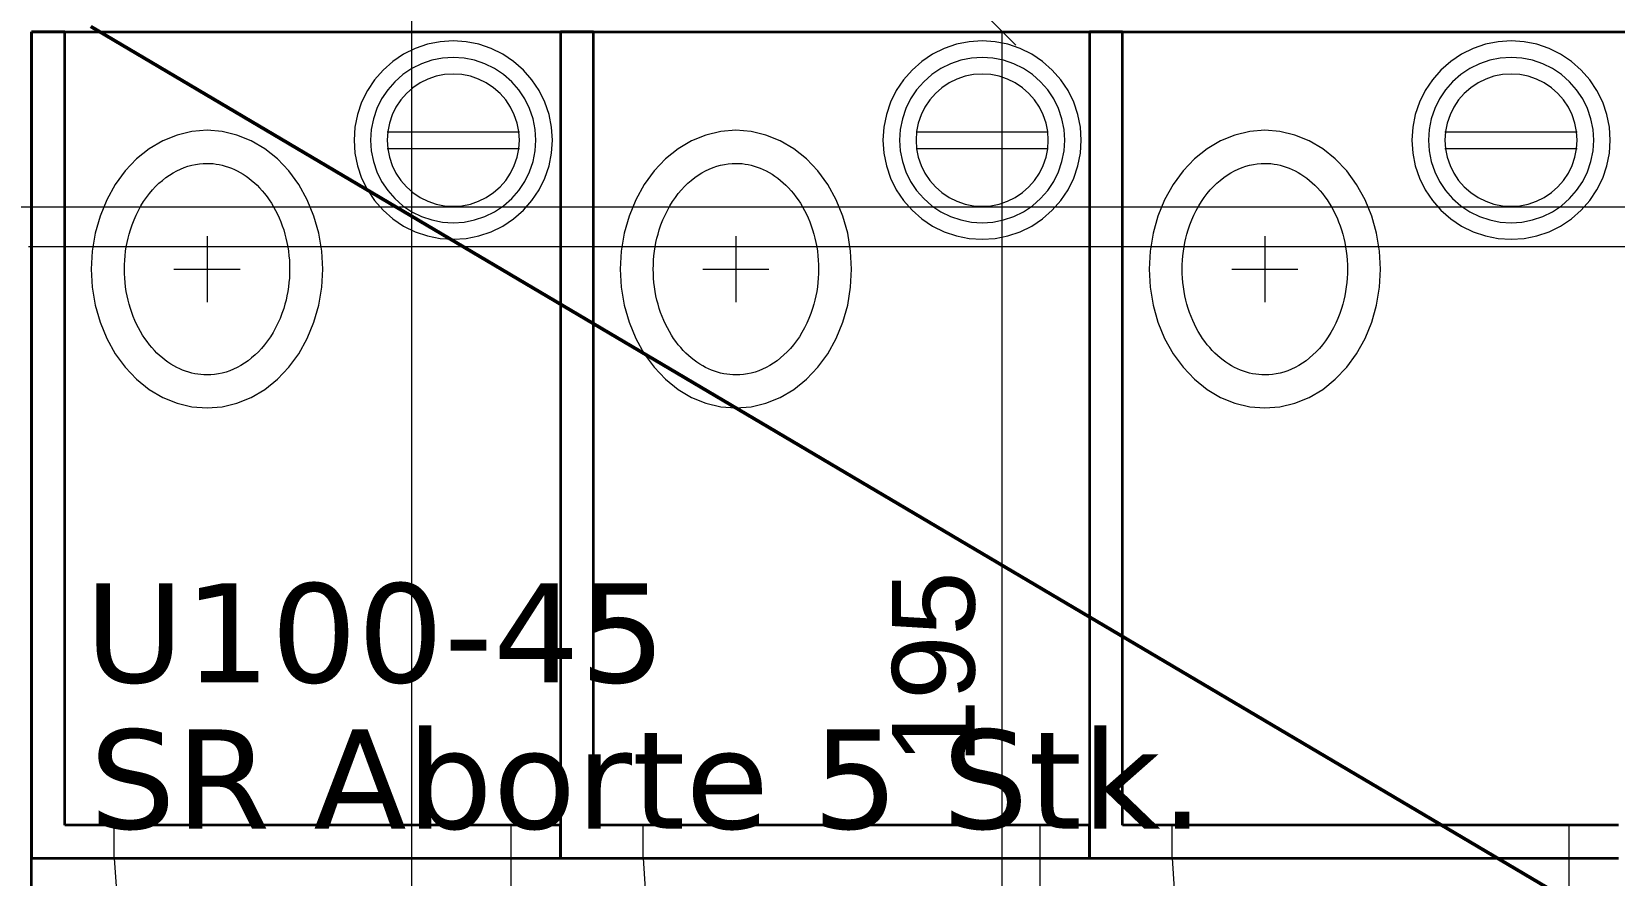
# Model space of a CAD drawing. Extents: x -1132 to 613, y -179 to 712.
# Drawn here: x -708.31 to -660.44, y 372.36 to 397.88 of the extents above; entities that cross this region are included whole.
import ezdxf
from ezdxf.lldxf.tags import DXFTag

# ---------------------------------------------------------------- set-up
doc = ezdxf.new("R2010")
doc.units = 0
doc.layers.get('0').update_dxf_attribs({"lineweight": 13})
for name, color, linetype, lineweight in [('A-AREA-____-IDEN', 7, 'Continuous', 5), ('A-FLOR-____-OVHD', 7, 'Strichpunkt - Fein', 9), ('A-GENM-____-OTLN', 7, 'Continuous', 9), ('A-WALL-____-MCUT', 7, 'Continuous', 35), ('S-GRID-____-OTLN', 7, 'Continuous', 5)]:
    doc.layers.add(name, color=color, linetype=linetype, lineweight=lineweight)
doc.layers.add('EL01_VVV_Mass', color=7, linetype='Continuous', lineweight=13, true_color=0xb2b200)
doc.layers.add('X_Geometrie', color=3, linetype='Continuous', lineweight=50, true_color=0x00ff00)
doc.styles.get("Standard").update_dxf_attribs({"font": 'arial.ttf'})
tags = doc.linetypes.add('_Rasterlinie_', pattern=[0.375, 0.2, -0.05, 0.075, -0.05]).pattern_tags.tags
tags[10:11] = [DXFTag(74, 4), DXFTag(75, 0), DXFTag(340, '0'), DXFTag(46, 1.0), DXFTag(50, 0.0), DXFTag(44, 0.0), DXFTag(45, 0.0)]
tags[8:9] = [DXFTag(74, 4), DXFTag(75, 0), DXFTag(340, '0'), DXFTag(46, 1.0), DXFTag(50, 0.0), DXFTag(44, 0.0), DXFTag(45, 0.0)]
tags[6:7] = [DXFTag(74, 4), DXFTag(75, 0), DXFTag(340, '0'), DXFTag(46, 1.0), DXFTag(50, 0.0), DXFTag(44, 0.0), DXFTag(45, 0.0)]
tags[4:5] = [DXFTag(74, 4), DXFTag(75, 0), DXFTag(340, '0'), DXFTag(46, 1.0), DXFTag(50, 0.0), DXFTag(44, 0.0), DXFTag(45, 0.0)]
tags = doc.linetypes.add('Strichpunkt - Fein', pattern=[0.2, 0.1, -0.05, 0, -0.05]).pattern_tags.tags
tags[10:11] = [DXFTag(74, 4), DXFTag(75, 0), DXFTag(340, '0'), DXFTag(46, 1.0), DXFTag(50, 0.0), DXFTag(44, 0.0), DXFTag(45, 0.0)]
tags[8:9] = [DXFTag(74, 4), DXFTag(75, 0), DXFTag(340, '0'), DXFTag(46, 1.0), DXFTag(50, 0.0), DXFTag(44, 0.0), DXFTag(45, 0.0)]
tags[6:7] = [DXFTag(74, 4), DXFTag(75, 0), DXFTag(340, '0'), DXFTag(46, 1.0), DXFTag(50, 0.0), DXFTag(44, 0.0), DXFTag(45, 0.0)]
tags[4:5] = [DXFTag(74, 4), DXFTag(75, 0), DXFTag(340, '0'), DXFTag(46, 1.0), DXFTag(50, 0.0), DXFTag(44, 0.0), DXFTag(45, 0.0)]

# ---------------------------------------------------------------- blocks, each defined once
blk = doc.blocks.new('Referenz-A0UNPDE96I', base_point=(-1115.886, -117.372))
at = {"layer": 'A-FLOR-____-OVHD', "color": 0, "linetype": 'Strichpunkt - Fein', "ltscale": 0.13}
for p, q in [((-1074.115, 392.578), (-531.715, 392.578)), ((-708.415, 391.378), (-621.515, 391.378))]:
    blk.add_line(p, q, dxfattribs=at)
at = {"layer": 'A-GENM-____-OTLN', "color": 0, "linetype": 'Continuous', "ltscale": 0.13}
for p, q in [((-696.338, 397.493), (-696.71, 397.367)), ((-695.953, 397.569), (-696.338, 397.493)), ((-695.562, 397.595), (-695.953, 397.569)), ((-695.17, 397.569), (-695.562, 397.595)), ((-694.785, 397.493), (-695.17, 397.569)), ((-694.413, 397.367), (-694.785, 397.493)), ((-680.338, 397.493), (-680.71, 397.367)), ((-679.953, 397.569), (-680.338, 397.493)), ((-679.562, 397.595), (-679.953, 397.569)), ((-679.17, 397.569), (-679.562, 397.595)), ((-678.785, 397.493), (-679.17, 397.569)), ((-678.413, 397.367), (-678.785, 397.493)), ((-664.338, 397.493), (-664.71, 397.367)), ((-663.953, 397.569), (-664.338, 397.493)), ((-663.562, 397.595), (-663.953, 397.569)), ((-663.17, 397.569), (-663.562, 397.595)), ((-662.785, 397.493), (-663.17, 397.569)), ((-662.413, 397.367), (-662.785, 397.493)), ((-697.388, 396.975), (-697.683, 396.716)), ((-697.062, 397.193), (-697.388, 396.975)), ((-696.71, 397.367), (-697.062, 397.193)), ((-696.518, 396.905), (-696.812, 396.76)), ((-696.209, 397.01), (-696.518, 396.905)), ((-695.888, 397.074), (-696.209, 397.01)), ((-695.562, 397.095), (-695.888, 397.074)), ((-695.235, 397.074), (-695.562, 397.095)), ((-694.914, 397.01), (-695.235, 397.074)), ((-694.605, 396.905), (-694.914, 397.01)), ((-694.312, 396.76), (-694.605, 396.905)), ((-694.062, 397.193), (-694.413, 397.367)), ((-693.735, 396.975), (-694.062, 397.193)), ((-693.44, 396.716), (-693.735, 396.975)), ((-681.388, 396.975), (-681.683, 396.716)), ((-681.062, 397.193), (-681.388, 396.975)), ((-680.71, 397.367), (-681.062, 397.193)), ((-680.518, 396.905), (-680.812, 396.76)), ((-680.209, 397.01), (-680.518, 396.905)), ((-679.888, 397.074), (-680.209, 397.01)), ((-679.562, 397.095), (-679.888, 397.074)), ((-679.235, 397.074), (-679.562, 397.095)), ((-678.914, 397.01), (-679.235, 397.074)), ((-678.605, 396.905), (-678.914, 397.01)), ((-678.312, 396.76), (-678.605, 396.905)), ((-678.062, 397.193), (-678.413, 397.367)), ((-677.735, 396.975), (-678.062, 397.193)), ((-677.44, 396.716), (-677.735, 396.975)), ((-665.388, 396.975), (-665.683, 396.716)), ((-665.062, 397.193), (-665.388, 396.975)), ((-664.71, 397.367), (-665.062, 397.193)), ((-664.518, 396.905), (-664.812, 396.76)), ((-664.209, 397.01), (-664.518, 396.905)), ((-663.888, 397.074), (-664.209, 397.01)), ((-663.562, 397.095), (-663.888, 397.074)), ((-663.235, 397.074), (-663.562, 397.095)), ((-662.914, 397.01), (-663.235, 397.074)), ((-662.605, 396.905), (-662.914, 397.01)), ((-662.312, 396.76), (-662.605, 396.905)), ((-662.062, 397.193), (-662.413, 397.367)), ((-661.735, 396.975), (-662.062, 397.193)), ((-661.44, 396.716), (-661.735, 396.975)), ((-697.942, 396.421), (-698.16, 396.095)), ((-697.683, 396.716), (-697.942, 396.421)), ((-697.083, 396.578), (-697.329, 396.363)), ((-696.812, 396.76), (-697.083, 396.578)), ((-696.327, 396.443), (-696.562, 396.327)), ((-696.079, 396.527), (-696.327, 396.443)), ((-695.823, 396.578), (-696.079, 396.527)), ((-695.562, 396.595), (-695.823, 396.578)), ((-695.3, 396.578), (-695.562, 396.595)), ((-695.044, 396.527), (-695.3, 396.578)), ((-694.796, 396.443), (-695.044, 396.527)), ((-694.562, 396.327), (-694.796, 396.443)), ((-694.04, 396.578), (-694.312, 396.76)), ((-693.794, 396.363), (-694.04, 396.578)), ((-693.181, 396.421), (-693.44, 396.716)), ((-692.963, 396.095), (-693.181, 396.421)), ((-681.942, 396.421), (-682.16, 396.095)), ((-681.683, 396.716), (-681.942, 396.421)), ((-681.083, 396.578), (-681.329, 396.363)), ((-680.812, 396.76), (-681.083, 396.578)), ((-680.327, 396.443), (-680.562, 396.327)), ((-680.079, 396.527), (-680.327, 396.443)), ((-679.823, 396.578), (-680.079, 396.527)), ((-679.562, 396.595), (-679.823, 396.578)), ((-679.3, 396.578), (-679.562, 396.595)), ((-679.044, 396.527), (-679.3, 396.578)), ((-678.796, 396.443), (-679.044, 396.527)), ((-678.562, 396.327), (-678.796, 396.443)), ((-678.04, 396.578), (-678.312, 396.76)), ((-677.794, 396.363), (-678.04, 396.578)), ((-677.181, 396.421), (-677.44, 396.716)), ((-676.963, 396.095), (-677.181, 396.421)), ((-665.942, 396.421), (-666.16, 396.095)), ((-665.683, 396.716), (-665.942, 396.421)), ((-665.083, 396.578), (-665.329, 396.363)), ((-664.812, 396.76), (-665.083, 396.578)), ((-664.327, 396.443), (-664.562, 396.327)), ((-664.079, 396.527), (-664.327, 396.443)), ((-663.823, 396.578), (-664.079, 396.527)), ((-663.562, 396.595), (-663.823, 396.578)), ((-663.3, 396.578), (-663.562, 396.595)), ((-663.044, 396.527), (-663.3, 396.578)), ((-662.796, 396.443), (-663.044, 396.527)), ((-662.562, 396.327), (-662.796, 396.443)), ((-662.04, 396.578), (-662.312, 396.76)), ((-661.794, 396.363), (-662.04, 396.578)), ((-661.181, 396.421), (-661.44, 396.716)), ((-660.963, 396.095), (-661.181, 396.421)), ((-698.16, 396.095), (-698.333, 395.743)), ((-697.545, 396.117), (-697.727, 395.845)), ((-697.329, 396.363), (-697.545, 396.117)), ((-696.976, 396.009), (-697.148, 395.812)), ((-696.779, 396.182), (-696.976, 396.009)), ((-696.562, 396.327), (-696.779, 396.182)), ((-694.344, 396.182), (-694.562, 396.327)), ((-694.147, 396.009), (-694.344, 396.182)), ((-693.975, 395.812), (-694.147, 396.009)), ((-693.578, 396.117), (-693.794, 396.363)), ((-693.396, 395.845), (-693.578, 396.117)), ((-692.79, 395.743), (-692.963, 396.095)), ((-682.16, 396.095), (-682.333, 395.743)), ((-681.545, 396.117), (-681.727, 395.845)), ((-681.329, 396.363), (-681.545, 396.117)), ((-680.976, 396.009), (-681.148, 395.812)), ((-680.779, 396.182), (-680.976, 396.009)), ((-680.562, 396.327), (-680.779, 396.182)), ((-678.344, 396.182), (-678.562, 396.327)), ((-678.147, 396.009), (-678.344, 396.182)), ((-677.975, 395.812), (-678.147, 396.009)), ((-677.578, 396.117), (-677.794, 396.363)), ((-677.396, 395.845), (-677.578, 396.117)), ((-676.79, 395.743), (-676.963, 396.095)), ((-666.16, 396.095), (-666.333, 395.743)), ((-665.545, 396.117), (-665.727, 395.845)), ((-665.329, 396.363), (-665.545, 396.117)), ((-664.976, 396.009), (-665.148, 395.812)), ((-664.779, 396.182), (-664.976, 396.009)), ((-664.562, 396.327), (-664.779, 396.182)), ((-662.344, 396.182), (-662.562, 396.327)), ((-662.147, 396.009), (-662.344, 396.182)), ((-661.975, 395.812), (-662.147, 396.009)), ((-661.578, 396.117), (-661.794, 396.363)), ((-661.396, 395.845), (-661.578, 396.117)), ((-660.79, 395.743), (-660.963, 396.095)), ((-698.333, 395.743), (-698.459, 395.371)), ((-697.871, 395.552), (-697.976, 395.242)), ((-697.727, 395.845), (-697.871, 395.552)), ((-697.294, 395.595), (-697.409, 395.36)), ((-697.148, 395.812), (-697.294, 395.595)), ((-693.829, 395.595), (-693.975, 395.812)), ((-693.714, 395.36), (-693.829, 395.595)), ((-693.252, 395.552), (-693.396, 395.845)), ((-693.147, 395.242), (-693.252, 395.552)), ((-692.664, 395.371), (-692.79, 395.743)), ((-682.333, 395.743), (-682.459, 395.371)), ((-681.871, 395.552), (-681.976, 395.242)), ((-681.727, 395.845), (-681.871, 395.552)), ((-681.294, 395.595), (-681.409, 395.36)), ((-681.148, 395.812), (-681.294, 395.595)), ((-677.829, 395.595), (-677.975, 395.812)), ((-677.714, 395.36), (-677.829, 395.595)), ((-677.252, 395.552), (-677.396, 395.845)), ((-677.147, 395.242), (-677.252, 395.552)), ((-676.664, 395.371), (-676.79, 395.743)), ((-666.333, 395.743), (-666.459, 395.371)), ((-665.871, 395.552), (-665.976, 395.242)), ((-665.727, 395.845), (-665.871, 395.552)), ((-665.294, 395.595), (-665.409, 395.36)), ((-665.148, 395.812), (-665.294, 395.595)), ((-661.829, 395.595), (-661.975, 395.812)), ((-661.714, 395.36), (-661.829, 395.595)), ((-661.252, 395.552), (-661.396, 395.845)), ((-661.147, 395.242), (-661.252, 395.552)), ((-660.664, 395.371), (-660.79, 395.743)), ((-698.536, 394.986), (-698.562, 394.595)), ((-698.459, 395.371), (-698.536, 394.986)), ((-697.976, 395.242), (-698.04, 394.921)), ((-697.493, 395.113), (-697.544, 394.856)), ((-697.409, 395.36), (-697.493, 395.113)), ((-693.63, 395.113), (-693.714, 395.36)), ((-693.579, 394.856), (-693.63, 395.113)), ((-693.083, 394.921), (-693.147, 395.242)), ((-692.587, 394.986), (-692.664, 395.371)), ((-692.562, 394.595), (-692.587, 394.986)), ((-682.536, 394.986), (-682.562, 394.595)), ((-682.459, 395.371), (-682.536, 394.986)), ((-681.976, 395.242), (-682.04, 394.921)), ((-681.493, 395.113), (-681.544, 394.856)), ((-681.409, 395.36), (-681.493, 395.113)), ((-677.63, 395.113), (-677.714, 395.36)), ((-677.579, 394.856), (-677.63, 395.113)), ((-677.083, 394.921), (-677.147, 395.242)), ((-676.587, 394.986), (-676.664, 395.371)), ((-676.562, 394.595), (-676.587, 394.986)), ((-666.536, 394.986), (-666.562, 394.595)), ((-666.459, 395.371), (-666.536, 394.986)), ((-665.976, 395.242), (-666.04, 394.921)), ((-665.493, 395.113), (-665.544, 394.856)), ((-665.409, 395.36), (-665.493, 395.113)), ((-661.63, 395.113), (-661.714, 395.36)), ((-661.579, 394.856), (-661.63, 395.113)), ((-661.083, 394.921), (-661.147, 395.242)), ((-660.587, 394.986), (-660.664, 395.371)), ((-660.562, 394.595), (-660.587, 394.986)), ((-704.35, 394.573), (-704.76, 394.33)), ((-703.916, 394.75), (-704.35, 394.573)), ((-703.467, 394.857), (-703.916, 394.75)), ((-703.01, 394.893), (-703.467, 394.857)), ((-702.553, 394.857), (-703.01, 394.893)), ((-702.104, 394.75), (-702.553, 394.857)), ((-701.671, 394.573), (-702.104, 394.75)), ((-701.26, 394.33), (-701.671, 394.573)), ((-698.562, 394.595), (-698.536, 394.203)), ((-698.04, 394.921), (-698.062, 394.595)), ((-698.062, 394.595), (-698.04, 394.269)), ((-697.544, 394.856), (-697.562, 394.595)), ((-697.562, 394.845), (-693.562, 394.845)), ((-697.562, 394.595), (-697.544, 394.334)), ((-693.562, 394.595), (-693.579, 394.856)), ((-693.579, 394.334), (-693.562, 394.595)), ((-693.062, 394.595), (-693.083, 394.921)), ((-693.083, 394.269), (-693.062, 394.595)), ((-692.587, 394.203), (-692.562, 394.595)), ((-688.35, 394.573), (-688.76, 394.33)), ((-687.916, 394.75), (-688.35, 394.573)), ((-687.467, 394.857), (-687.916, 394.75)), ((-687.01, 394.893), (-687.467, 394.857)), ((-686.553, 394.857), (-687.01, 394.893)), ((-686.104, 394.75), (-686.553, 394.857)), ((-685.671, 394.573), (-686.104, 394.75)), ((-685.26, 394.33), (-685.671, 394.573)), ((-682.562, 394.595), (-682.536, 394.203)), ((-682.04, 394.921), (-682.062, 394.595)), ((-682.062, 394.595), (-682.04, 394.269)), ((-681.544, 394.856), (-681.562, 394.595)), ((-681.562, 394.845), (-677.562, 394.845)), ((-681.562, 394.595), (-681.544, 394.334)), ((-677.562, 394.595), (-677.579, 394.856)), ((-677.579, 394.334), (-677.562, 394.595)), ((-677.062, 394.595), (-677.083, 394.921)), ((-677.083, 394.269), (-677.062, 394.595)), ((-676.587, 394.203), (-676.562, 394.595)), ((-672.35, 394.573), (-672.76, 394.33)), ((-671.916, 394.75), (-672.35, 394.573)), ((-671.467, 394.857), (-671.916, 394.75)), ((-671.01, 394.893), (-671.467, 394.857)), ((-670.553, 394.857), (-671.01, 394.893)), ((-670.104, 394.75), (-670.553, 394.857)), ((-669.671, 394.573), (-670.104, 394.75)), ((-669.26, 394.33), (-669.671, 394.573)), ((-666.562, 394.595), (-666.536, 394.203)), ((-666.04, 394.921), (-666.062, 394.595)), ((-666.062, 394.595), (-666.04, 394.269)), ((-665.544, 394.856), (-665.562, 394.595)), ((-665.562, 394.845), (-661.562, 394.845)), ((-665.562, 394.595), (-665.544, 394.334)), ((-661.562, 394.595), (-661.579, 394.856)), ((-661.579, 394.334), (-661.562, 394.595)), ((-661.062, 394.595), (-661.083, 394.921)), ((-661.083, 394.269), (-661.062, 394.595)), ((-660.587, 394.203), (-660.562, 394.595)), ((-705.141, 394.025), (-705.485, 393.662)), ((-704.76, 394.33), (-705.141, 394.025)), ((-700.88, 394.025), (-701.26, 394.33)), ((-700.535, 393.662), (-700.88, 394.025)), ((-698.536, 394.203), (-698.459, 393.818)), ((-698.04, 394.269), (-697.976, 393.948)), ((-697.562, 394.345), (-693.562, 394.345)), ((-697.544, 394.334), (-697.493, 394.077)), ((-697.493, 394.077), (-697.409, 393.83)), ((-693.714, 393.83), (-693.63, 394.077)), ((-693.63, 394.077), (-693.579, 394.334)), ((-693.147, 393.948), (-693.083, 394.269)), ((-692.664, 393.818), (-692.587, 394.203)), ((-689.141, 394.025), (-689.485, 393.662)), ((-688.76, 394.33), (-689.141, 394.025)), ((-684.88, 394.025), (-685.26, 394.33)), ((-684.535, 393.662), (-684.88, 394.025)), ((-682.536, 394.203), (-682.459, 393.818)), ((-682.04, 394.269), (-681.976, 393.948)), ((-681.562, 394.345), (-677.562, 394.345)), ((-681.544, 394.334), (-681.493, 394.077)), ((-681.493, 394.077), (-681.409, 393.83)), ((-677.714, 393.83), (-677.63, 394.077)), ((-677.63, 394.077), (-677.579, 394.334)), ((-677.147, 393.948), (-677.083, 394.269)), ((-676.664, 393.818), (-676.587, 394.203)), ((-673.141, 394.025), (-673.485, 393.662)), ((-672.76, 394.33), (-673.141, 394.025)), ((-668.88, 394.025), (-669.26, 394.33)), ((-668.535, 393.662), (-668.88, 394.025)), ((-666.536, 394.203), (-666.459, 393.818)), ((-666.04, 394.269), (-665.976, 393.948)), ((-665.562, 394.345), (-661.562, 394.345)), ((-665.544, 394.334), (-665.493, 394.077)), ((-665.493, 394.077), (-665.409, 393.83)), ((-661.714, 393.83), (-661.63, 394.077)), ((-661.63, 394.077), (-661.579, 394.334)), ((-661.147, 393.948), (-661.083, 394.269)), ((-660.664, 393.818), (-660.587, 394.203)), ((-705.485, 393.662), (-705.787, 393.249)), ((-704.148, 393.537), (-704.038, 393.605)), ((-704.038, 393.605), (-703.927, 393.666)), ((-703.927, 393.666), (-703.815, 393.72)), ((-703.815, 393.72), (-703.701, 393.766)), ((-703.701, 393.766), (-703.587, 393.805)), ((-703.587, 393.805), (-703.472, 393.837)), ((-703.472, 393.837), (-703.357, 393.861)), ((-703.357, 393.861), (-703.242, 393.879)), ((-703.242, 393.879), (-703.126, 393.889)), ((-703.126, 393.889), (-703.01, 393.893)), ((-703.01, 393.893), (-702.918, 393.89)), ((-702.918, 393.89), (-702.825, 393.884)), ((-702.825, 393.884), (-702.732, 393.872)), ((-702.732, 393.872), (-702.64, 393.857)), ((-702.64, 393.857), (-702.548, 393.836)), ((-702.548, 393.836), (-702.456, 393.812)), ((-702.456, 393.812), (-702.365, 393.782)), ((-702.365, 393.782), (-702.274, 393.748)), ((-702.274, 393.748), (-702.183, 393.709)), ((-702.183, 393.709), (-702.094, 393.666)), ((-702.094, 393.666), (-702.005, 393.618)), ((-702.005, 393.618), (-701.917, 393.565)), ((-701.917, 393.565), (-701.83, 393.508)), ((-700.233, 393.249), (-700.535, 393.662)), ((-698.459, 393.818), (-698.333, 393.447)), ((-697.976, 393.948), (-697.871, 393.638)), ((-697.871, 393.638), (-697.727, 393.345)), ((-697.409, 393.83), (-697.294, 393.595)), ((-697.294, 393.595), (-697.148, 393.377)), ((-693.975, 393.377), (-693.829, 393.595)), ((-693.829, 393.595), (-693.714, 393.83)), ((-693.396, 393.345), (-693.252, 393.638)), ((-693.252, 393.638), (-693.147, 393.948)), ((-692.79, 393.447), (-692.664, 393.818)), ((-689.485, 393.662), (-689.787, 393.249)), ((-688.148, 393.537), (-688.038, 393.605)), ((-688.038, 393.605), (-687.927, 393.666)), ((-687.927, 393.666), (-687.815, 393.72)), ((-687.815, 393.72), (-687.701, 393.766)), ((-687.701, 393.766), (-687.587, 393.805)), ((-687.587, 393.805), (-687.472, 393.837)), ((-687.472, 393.837), (-687.357, 393.861)), ((-687.357, 393.861), (-687.242, 393.879)), ((-687.242, 393.879), (-687.126, 393.889)), ((-687.126, 393.889), (-687.01, 393.893)), ((-687.01, 393.893), (-686.918, 393.89)), ((-686.918, 393.89), (-686.825, 393.884)), ((-686.825, 393.884), (-686.732, 393.872)), ((-686.732, 393.872), (-686.64, 393.857)), ((-686.64, 393.857), (-686.548, 393.836)), ((-686.548, 393.836), (-686.456, 393.812)), ((-686.456, 393.812), (-686.365, 393.782)), ((-686.365, 393.782), (-686.274, 393.748)), ((-686.274, 393.748), (-686.183, 393.709)), ((-686.183, 393.709), (-686.094, 393.666)), ((-686.094, 393.666), (-686.005, 393.618)), ((-686.005, 393.618), (-685.917, 393.565)), ((-685.917, 393.565), (-685.83, 393.508)), ((-684.233, 393.249), (-684.535, 393.662)), ((-682.459, 393.818), (-682.333, 393.447)), ((-681.976, 393.948), (-681.871, 393.638)), ((-681.871, 393.638), (-681.727, 393.345)), ((-681.409, 393.83), (-681.294, 393.595)), ((-681.294, 393.595), (-681.148, 393.377)), ((-677.975, 393.377), (-677.829, 393.595)), ((-677.829, 393.595), (-677.714, 393.83)), ((-677.396, 393.345), (-677.252, 393.638)), ((-677.252, 393.638), (-677.147, 393.948)), ((-676.79, 393.447), (-676.664, 393.818)), ((-673.485, 393.662), (-673.787, 393.249)), ((-672.148, 393.537), (-672.038, 393.605)), ((-672.038, 393.605), (-671.927, 393.666)), ((-671.927, 393.666), (-671.815, 393.72)), ((-671.815, 393.72), (-671.701, 393.766)), ((-671.701, 393.766), (-671.587, 393.805)), ((-671.587, 393.805), (-671.472, 393.837)), ((-671.472, 393.837), (-671.357, 393.861)), ((-671.357, 393.861), (-671.242, 393.879)), ((-671.242, 393.879), (-671.126, 393.889)), ((-671.126, 393.889), (-671.01, 393.893)), ((-671.01, 393.893), (-670.918, 393.89)), ((-670.918, 393.89), (-670.825, 393.884)), ((-670.825, 393.884), (-670.732, 393.872)), ((-670.732, 393.872), (-670.64, 393.857)), ((-670.64, 393.857), (-670.548, 393.836)), ((-670.548, 393.836), (-670.456, 393.812)), ((-670.456, 393.812), (-670.365, 393.782)), ((-670.365, 393.782), (-670.274, 393.748)), ((-670.274, 393.748), (-670.183, 393.709)), ((-670.183, 393.709), (-670.094, 393.666)), ((-670.094, 393.666), (-670.005, 393.618)), ((-670.005, 393.618), (-669.917, 393.565)), ((-669.917, 393.565), (-669.83, 393.508)), ((-668.233, 393.249), (-668.535, 393.662)), ((-666.459, 393.818), (-666.333, 393.447)), ((-665.976, 393.948), (-665.871, 393.638)), ((-665.871, 393.638), (-665.727, 393.345)), ((-665.409, 393.83), (-665.294, 393.595)), ((-665.294, 393.595), (-665.148, 393.377)), ((-661.975, 393.377), (-661.829, 393.595)), ((-661.829, 393.595), (-661.714, 393.83)), ((-661.396, 393.345), (-661.252, 393.638)), ((-661.252, 393.638), (-661.147, 393.948)), ((-660.79, 393.447), (-660.664, 393.818)), ((-705.787, 393.249), (-706.041, 392.793)), ((-704.754, 392.977), (-704.66, 393.088)), ((-704.66, 393.088), (-704.564, 393.192)), ((-704.564, 393.192), (-704.463, 393.289)), ((-704.463, 393.289), (-704.361, 393.379)), ((-704.361, 393.379), (-704.255, 393.462)), ((-704.255, 393.462), (-704.148, 393.537)), ((-701.83, 393.508), (-701.744, 393.446)), ((-701.744, 393.446), (-701.66, 393.379)), ((-701.66, 393.379), (-701.577, 393.308)), ((-701.577, 393.308), (-701.496, 393.232)), ((-701.496, 393.232), (-701.418, 393.151)), ((-701.418, 393.151), (-701.341, 393.066)), ((-699.979, 392.793), (-700.233, 393.249)), ((-698.333, 393.447), (-698.16, 393.095)), ((-698.16, 393.095), (-697.942, 392.769)), ((-697.727, 393.345), (-697.545, 393.073)), ((-697.545, 393.073), (-697.329, 392.827)), ((-697.148, 393.377), (-696.976, 393.181)), ((-696.976, 393.181), (-696.779, 393.008)), ((-694.344, 393.008), (-694.147, 393.181)), ((-694.147, 393.181), (-693.975, 393.377)), ((-693.794, 392.827), (-693.578, 393.073)), ((-693.578, 393.073), (-693.396, 393.345)), ((-693.181, 392.769), (-692.963, 393.095)), ((-692.963, 393.095), (-692.79, 393.447)), ((-689.787, 393.249), (-690.041, 392.793)), ((-688.754, 392.977), (-688.66, 393.088)), ((-688.66, 393.088), (-688.564, 393.192)), ((-688.564, 393.192), (-688.463, 393.289)), ((-688.463, 393.289), (-688.361, 393.379)), ((-688.361, 393.379), (-688.255, 393.462)), ((-688.255, 393.462), (-688.148, 393.537)), ((-685.83, 393.508), (-685.744, 393.446)), ((-685.744, 393.446), (-685.66, 393.379)), ((-685.66, 393.379), (-685.577, 393.308)), ((-685.577, 393.308), (-685.496, 393.232)), ((-685.496, 393.232), (-685.418, 393.151)), ((-685.418, 393.151), (-685.341, 393.066)), ((-683.979, 392.793), (-684.233, 393.249)), ((-682.333, 393.447), (-682.16, 393.095)), ((-682.16, 393.095), (-681.942, 392.769)), ((-681.727, 393.345), (-681.545, 393.073)), ((-681.545, 393.073), (-681.329, 392.827)), ((-681.148, 393.377), (-680.976, 393.181)), ((-680.976, 393.181), (-680.779, 393.008)), ((-678.344, 393.008), (-678.147, 393.181)), ((-678.147, 393.181), (-677.975, 393.377)), ((-677.794, 392.827), (-677.578, 393.073)), ((-677.578, 393.073), (-677.396, 393.345)), ((-677.181, 392.769), (-676.963, 393.095)), ((-676.963, 393.095), (-676.79, 393.447)), ((-673.787, 393.249), (-674.041, 392.793)), ((-672.754, 392.977), (-672.66, 393.088)), ((-672.66, 393.088), (-672.564, 393.192)), ((-672.564, 393.192), (-672.463, 393.289)), ((-672.463, 393.289), (-672.361, 393.379)), ((-672.361, 393.379), (-672.255, 393.462)), ((-672.255, 393.462), (-672.148, 393.537)), ((-669.83, 393.508), (-669.744, 393.446)), ((-669.744, 393.446), (-669.66, 393.379)), ((-669.66, 393.379), (-669.577, 393.308)), ((-669.577, 393.308), (-669.496, 393.232)), ((-669.496, 393.232), (-669.418, 393.151)), ((-669.418, 393.151), (-669.341, 393.066)), ((-667.979, 392.793), (-668.233, 393.249)), ((-666.333, 393.447), (-666.16, 393.095)), ((-666.16, 393.095), (-665.942, 392.769)), ((-665.727, 393.345), (-665.545, 393.073)), ((-665.545, 393.073), (-665.329, 392.827)), ((-665.148, 393.377), (-664.976, 393.181)), ((-664.976, 393.181), (-664.779, 393.008)), ((-662.344, 393.008), (-662.147, 393.181)), ((-662.147, 393.181), (-661.975, 393.377)), ((-661.794, 392.827), (-661.578, 393.073)), ((-661.578, 393.073), (-661.396, 393.345)), ((-661.181, 392.769), (-660.963, 393.095)), ((-660.963, 393.095), (-660.79, 393.447)), ((-706.041, 392.793), (-706.244, 392.3)), ((-705.084, 392.471), (-705.008, 392.606)), ((-705.008, 392.606), (-704.928, 392.736)), ((-704.928, 392.736), (-704.843, 392.86)), ((-704.843, 392.86), (-704.754, 392.977)), ((-701.341, 393.066), (-701.267, 392.977)), ((-701.267, 392.977), (-701.195, 392.884)), ((-701.195, 392.884), (-701.126, 392.786)), ((-701.126, 392.786), (-701.06, 392.685)), ((-701.06, 392.685), (-700.997, 392.58)), ((-699.777, 392.3), (-699.979, 392.793)), ((-697.942, 392.769), (-697.683, 392.474)), ((-697.329, 392.827), (-697.083, 392.612)), ((-697.083, 392.612), (-696.812, 392.43)), ((-696.779, 393.008), (-696.562, 392.863)), ((-696.562, 392.863), (-696.327, 392.747)), ((-696.327, 392.747), (-696.079, 392.663)), ((-696.079, 392.663), (-695.823, 392.612)), ((-695.823, 392.612), (-695.562, 392.595)), ((-695.562, 392.595), (-695.3, 392.612)), ((-695.3, 392.612), (-695.044, 392.663)), ((-695.044, 392.663), (-694.796, 392.747)), ((-694.796, 392.747), (-694.562, 392.863)), ((-694.562, 392.863), (-694.344, 393.008)), ((-694.312, 392.43), (-694.04, 392.612)), ((-694.04, 392.612), (-693.794, 392.827)), ((-693.44, 392.474), (-693.181, 392.769)), ((-690.041, 392.793), (-690.244, 392.3)), ((-689.084, 392.471), (-689.008, 392.606)), ((-689.008, 392.606), (-688.928, 392.736)), ((-688.928, 392.736), (-688.843, 392.86)), ((-688.843, 392.86), (-688.754, 392.977)), ((-685.341, 393.066), (-685.267, 392.977)), ((-685.267, 392.977), (-685.195, 392.884)), ((-685.195, 392.884), (-685.126, 392.786)), ((-685.126, 392.786), (-685.06, 392.685)), ((-685.06, 392.685), (-684.997, 392.58)), ((-683.777, 392.3), (-683.979, 392.793)), ((-681.942, 392.769), (-681.683, 392.474)), ((-681.329, 392.827), (-681.083, 392.612)), ((-681.083, 392.612), (-680.812, 392.43)), ((-680.779, 393.008), (-680.562, 392.863)), ((-680.562, 392.863), (-680.327, 392.747)), ((-680.327, 392.747), (-680.079, 392.663)), ((-680.079, 392.663), (-679.823, 392.612)), ((-679.823, 392.612), (-679.562, 392.595)), ((-679.562, 392.595), (-679.3, 392.612)), ((-679.3, 392.612), (-679.044, 392.663)), ((-679.044, 392.663), (-678.796, 392.747)), ((-678.796, 392.747), (-678.562, 392.863)), ((-678.562, 392.863), (-678.344, 393.008)), ((-678.312, 392.43), (-678.04, 392.612)), ((-678.04, 392.612), (-677.794, 392.827)), ((-677.44, 392.474), (-677.181, 392.769)), ((-674.041, 392.793), (-674.244, 392.3)), ((-673.084, 392.471), (-673.008, 392.606)), ((-673.008, 392.606), (-672.928, 392.736)), ((-672.928, 392.736), (-672.843, 392.86)), ((-672.843, 392.86), (-672.754, 392.977)), ((-669.341, 393.066), (-669.267, 392.977)), ((-669.267, 392.977), (-669.195, 392.884)), ((-669.195, 392.884), (-669.126, 392.786)), ((-669.126, 392.786), (-669.06, 392.685)), ((-669.06, 392.685), (-668.997, 392.58)), ((-667.777, 392.3), (-667.979, 392.793)), ((-665.942, 392.769), (-665.683, 392.474)), ((-665.329, 392.827), (-665.083, 392.612)), ((-665.083, 392.612), (-664.812, 392.43)), ((-664.779, 393.008), (-664.562, 392.863)), ((-664.562, 392.863), (-664.327, 392.747)), ((-664.327, 392.747), (-664.079, 392.663)), ((-664.079, 392.663), (-663.823, 392.612)), ((-663.823, 392.612), (-663.562, 392.595)), ((-663.562, 392.595), (-663.3, 392.612)), ((-663.3, 392.612), (-663.044, 392.663)), ((-663.044, 392.663), (-662.796, 392.747)), ((-662.796, 392.747), (-662.562, 392.863)), ((-662.562, 392.863), (-662.344, 393.008)), ((-662.312, 392.43), (-662.04, 392.612)), ((-662.04, 392.612), (-661.794, 392.827)), ((-661.44, 392.474), (-661.181, 392.769)), ((-706.244, 392.3), (-706.391, 391.78)), ((-705.277, 392.035), (-705.218, 392.185)), ((-705.218, 392.185), (-705.154, 392.33)), ((-705.154, 392.33), (-705.084, 392.471)), ((-700.997, 392.58), (-700.937, 392.471)), ((-700.937, 392.471), (-700.88, 392.359)), ((-700.88, 392.359), (-700.827, 392.244)), ((-700.827, 392.244), (-700.778, 392.125)), ((-700.778, 392.125), (-700.733, 392.004)), ((-699.629, 391.78), (-699.777, 392.3)), ((-697.683, 392.474), (-697.388, 392.215)), ((-697.388, 392.215), (-697.062, 391.997)), ((-696.812, 392.43), (-696.518, 392.285)), ((-696.518, 392.285), (-696.209, 392.18)), ((-696.209, 392.18), (-695.888, 392.116)), ((-695.888, 392.116), (-695.562, 392.095)), ((-695.562, 392.095), (-695.235, 392.116)), ((-695.235, 392.116), (-694.914, 392.18)), ((-694.914, 392.18), (-694.605, 392.285)), ((-694.605, 392.285), (-694.312, 392.43)), ((-694.062, 391.997), (-693.735, 392.215)), ((-693.735, 392.215), (-693.44, 392.474)), ((-690.244, 392.3), (-690.391, 391.78)), ((-689.277, 392.035), (-689.218, 392.185)), ((-689.218, 392.185), (-689.154, 392.33)), ((-689.154, 392.33), (-689.084, 392.471)), ((-684.997, 392.58), (-684.937, 392.471)), ((-684.937, 392.471), (-684.88, 392.359)), ((-684.88, 392.359), (-684.827, 392.244)), ((-684.827, 392.244), (-684.778, 392.125)), ((-684.778, 392.125), (-684.733, 392.004)), ((-683.629, 391.78), (-683.777, 392.3)), ((-681.683, 392.474), (-681.388, 392.215)), ((-681.388, 392.215), (-681.062, 391.997)), ((-680.812, 392.43), (-680.518, 392.285)), ((-680.518, 392.285), (-680.209, 392.18)), ((-680.209, 392.18), (-679.888, 392.116)), ((-679.888, 392.116), (-679.562, 392.095)), ((-679.562, 392.095), (-679.235, 392.116)), ((-679.235, 392.116), (-678.914, 392.18)), ((-678.914, 392.18), (-678.605, 392.285)), ((-678.605, 392.285), (-678.312, 392.43)), ((-678.062, 391.997), (-677.735, 392.215)), ((-677.735, 392.215), (-677.44, 392.474)), ((-674.244, 392.3), (-674.391, 391.78)), ((-673.277, 392.035), (-673.218, 392.185)), ((-673.218, 392.185), (-673.154, 392.33)), ((-673.154, 392.33), (-673.084, 392.471)), ((-668.997, 392.58), (-668.937, 392.471)), ((-668.937, 392.471), (-668.88, 392.359)), ((-668.88, 392.359), (-668.827, 392.244)), ((-668.827, 392.244), (-668.778, 392.125)), ((-668.778, 392.125), (-668.733, 392.004)), ((-667.629, 391.78), (-667.777, 392.3)), ((-665.683, 392.474), (-665.388, 392.215)), ((-665.388, 392.215), (-665.062, 391.997)), ((-664.812, 392.43), (-664.518, 392.285)), ((-664.518, 392.285), (-664.209, 392.18)), ((-664.209, 392.18), (-663.888, 392.116)), ((-663.888, 392.116), (-663.562, 392.095)), ((-663.562, 392.095), (-663.235, 392.116)), ((-663.235, 392.116), (-662.914, 392.18)), ((-662.914, 392.18), (-662.605, 392.285)), ((-662.605, 392.285), (-662.312, 392.43)), ((-662.062, 391.997), (-661.735, 392.215)), ((-661.735, 392.215), (-661.44, 392.474)), ((-706.391, 391.78), (-706.48, 391.241)), ((-705.4, 391.626), (-705.367, 391.755)), ((-705.367, 391.755), (-705.329, 391.881)), ((-705.329, 391.881), (-705.277, 392.035)), ((-703.01, 391.693), (-703.01, 389.693)), ((-700.733, 392.004), (-700.691, 391.881)), ((-700.691, 391.881), (-700.654, 391.755)), ((-700.654, 391.755), (-700.621, 391.626)), ((-699.54, 391.241), (-699.629, 391.78)), ((-697.062, 391.997), (-696.71, 391.823)), ((-696.71, 391.823), (-696.338, 391.697)), ((-696.338, 391.697), (-695.953, 391.621)), ((-695.17, 391.621), (-694.785, 391.697)), ((-694.785, 391.697), (-694.413, 391.823)), ((-694.413, 391.823), (-694.062, 391.997)), ((-690.391, 391.78), (-690.48, 391.241)), ((-689.4, 391.626), (-689.367, 391.755)), ((-689.367, 391.755), (-689.329, 391.881)), ((-689.329, 391.881), (-689.277, 392.035)), ((-687.01, 391.693), (-687.01, 389.693)), ((-684.733, 392.004), (-684.691, 391.881)), ((-684.691, 391.881), (-684.654, 391.755)), ((-684.654, 391.755), (-684.621, 391.626)), ((-683.54, 391.241), (-683.629, 391.78)), ((-681.062, 391.997), (-680.71, 391.823)), ((-680.71, 391.823), (-680.338, 391.697)), ((-680.338, 391.697), (-679.953, 391.621)), ((-679.17, 391.621), (-678.785, 391.697)), ((-678.785, 391.697), (-678.413, 391.823)), ((-678.413, 391.823), (-678.062, 391.997)), ((-674.391, 391.78), (-674.48, 391.241)), ((-673.4, 391.626), (-673.367, 391.755)), ((-673.367, 391.755), (-673.329, 391.881)), ((-673.329, 391.881), (-673.277, 392.035)), ((-671.01, 391.693), (-671.01, 389.693)), ((-668.733, 392.004), (-668.691, 391.881)), ((-668.691, 391.881), (-668.654, 391.755)), ((-668.654, 391.755), (-668.621, 391.626)), ((-667.54, 391.241), (-667.629, 391.78)), ((-665.062, 391.997), (-664.71, 391.823)), ((-664.71, 391.823), (-664.338, 391.697)), ((-664.338, 391.697), (-663.953, 391.621)), ((-663.17, 391.621), (-662.785, 391.697)), ((-662.785, 391.697), (-662.413, 391.823)), ((-662.413, 391.823), (-662.062, 391.997)), ((-706.48, 391.241), (-706.51, 390.693)), ((-705.49, 391.098), (-705.474, 391.232)), ((-705.474, 391.232), (-705.454, 391.365)), ((-705.454, 391.365), (-705.429, 391.497)), ((-705.429, 391.497), (-705.4, 391.626)), ((-700.621, 391.626), (-700.592, 391.497)), ((-700.592, 391.497), (-700.567, 391.365)), ((-700.567, 391.365), (-700.546, 391.232)), ((-700.546, 391.232), (-700.531, 391.098)), ((-699.51, 390.693), (-699.54, 391.241)), ((-695.953, 391.621), (-695.562, 391.595)), ((-695.562, 391.595), (-695.17, 391.621)), ((-690.48, 391.241), (-690.51, 390.693)), ((-689.49, 391.098), (-689.474, 391.232)), ((-689.474, 391.232), (-689.454, 391.365)), ((-689.454, 391.365), (-689.429, 391.497)), ((-689.429, 391.497), (-689.4, 391.626)), ((-684.621, 391.626), (-684.592, 391.497)), ((-684.592, 391.497), (-684.567, 391.365)), ((-684.567, 391.365), (-684.546, 391.232)), ((-684.546, 391.232), (-684.531, 391.098)), ((-683.51, 390.693), (-683.54, 391.241)), ((-679.953, 391.621), (-679.562, 391.595)), ((-679.562, 391.595), (-679.17, 391.621)), ((-674.48, 391.241), (-674.51, 390.693)), ((-673.49, 391.098), (-673.474, 391.232)), ((-673.474, 391.232), (-673.454, 391.365)), ((-673.454, 391.365), (-673.429, 391.497)), ((-673.429, 391.497), (-673.4, 391.626)), ((-668.621, 391.626), (-668.592, 391.497)), ((-668.592, 391.497), (-668.567, 391.365)), ((-668.567, 391.365), (-668.546, 391.232)), ((-668.546, 391.232), (-668.531, 391.098)), ((-667.51, 390.693), (-667.54, 391.241)), ((-663.953, 391.621), (-663.562, 391.595)), ((-663.562, 391.595), (-663.17, 391.621)), ((-706.51, 390.693), (-706.48, 390.144)), ((-705.51, 390.693), (-705.508, 390.828)), ((-705.508, 390.557), (-705.51, 390.693)), ((-705.508, 390.828), (-705.501, 390.963)), ((-705.501, 390.963), (-705.49, 391.098)), ((-704.01, 390.693), (-702.01, 390.693)), ((-700.531, 391.098), (-700.519, 390.963)), ((-700.519, 390.963), (-700.513, 390.828)), ((-700.513, 390.828), (-700.51, 390.693)), ((-700.51, 390.693), (-700.513, 390.557)), ((-699.54, 390.144), (-699.51, 390.693)), ((-690.51, 390.693), (-690.48, 390.144)), ((-689.51, 390.693), (-689.508, 390.828)), ((-689.508, 390.557), (-689.51, 390.693)), ((-689.508, 390.828), (-689.501, 390.963)), ((-689.501, 390.963), (-689.49, 391.098)), ((-688.01, 390.693), (-686.01, 390.693)), ((-684.531, 391.098), (-684.519, 390.963)), ((-684.519, 390.963), (-684.513, 390.828)), ((-684.513, 390.828), (-684.51, 390.693)), ((-684.51, 390.693), (-684.513, 390.557)), ((-683.54, 390.144), (-683.51, 390.693)), ((-674.51, 390.693), (-674.48, 390.144)), ((-673.51, 390.693), (-673.508, 390.828)), ((-673.508, 390.557), (-673.51, 390.693)), ((-673.508, 390.828), (-673.501, 390.963)), ((-673.501, 390.963), (-673.49, 391.098)), ((-672.01, 390.693), (-670.01, 390.693)), ((-668.531, 391.098), (-668.519, 390.963)), ((-668.519, 390.963), (-668.513, 390.828)), ((-668.513, 390.828), (-668.51, 390.693)), ((-668.51, 390.693), (-668.513, 390.557)), ((-667.54, 390.144), (-667.51, 390.693)), ((-705.501, 390.422), (-705.508, 390.557)), ((-705.49, 390.287), (-705.501, 390.422)), ((-705.474, 390.153), (-705.49, 390.287)), ((-700.531, 390.287), (-700.546, 390.153)), ((-700.519, 390.422), (-700.531, 390.287)), ((-700.513, 390.557), (-700.519, 390.422)), ((-689.501, 390.422), (-689.508, 390.557)), ((-689.49, 390.287), (-689.501, 390.422)), ((-689.474, 390.153), (-689.49, 390.287)), ((-684.531, 390.287), (-684.546, 390.153)), ((-684.519, 390.422), (-684.531, 390.287)), ((-684.513, 390.557), (-684.519, 390.422)), ((-673.501, 390.422), (-673.508, 390.557)), ((-673.49, 390.287), (-673.501, 390.422)), ((-673.474, 390.153), (-673.49, 390.287)), ((-668.531, 390.287), (-668.546, 390.153)), ((-668.519, 390.422), (-668.531, 390.287)), ((-668.513, 390.557), (-668.519, 390.422)), ((-706.48, 390.144), (-706.391, 389.606)), ((-705.454, 390.02), (-705.474, 390.153)), ((-705.429, 389.889), (-705.454, 390.02)), ((-705.4, 389.759), (-705.429, 389.889)), ((-705.367, 389.631), (-705.4, 389.759)), ((-700.62, 389.759), (-700.654, 389.631)), ((-700.591, 389.889), (-700.62, 389.759)), ((-700.567, 390.02), (-700.591, 389.889)), ((-700.546, 390.153), (-700.567, 390.02)), ((-699.629, 389.606), (-699.54, 390.144)), ((-690.48, 390.144), (-690.391, 389.606)), ((-689.454, 390.02), (-689.474, 390.153)), ((-689.429, 389.889), (-689.454, 390.02)), ((-689.4, 389.759), (-689.429, 389.889)), ((-689.367, 389.631), (-689.4, 389.759)), ((-684.62, 389.759), (-684.654, 389.631)), ((-684.591, 389.889), (-684.62, 389.759)), ((-684.567, 390.02), (-684.591, 389.889)), ((-684.546, 390.153), (-684.567, 390.02)), ((-683.629, 389.606), (-683.54, 390.144)), ((-674.48, 390.144), (-674.391, 389.606)), ((-673.454, 390.02), (-673.474, 390.153)), ((-673.429, 389.889), (-673.454, 390.02)), ((-673.4, 389.759), (-673.429, 389.889)), ((-673.367, 389.631), (-673.4, 389.759)), ((-668.62, 389.759), (-668.654, 389.631)), ((-668.591, 389.889), (-668.62, 389.759)), ((-668.567, 390.02), (-668.591, 389.889)), ((-668.546, 390.153), (-668.567, 390.02)), ((-667.629, 389.606), (-667.54, 390.144)), ((-706.391, 389.606), (-706.244, 389.085)), ((-705.329, 389.505), (-705.367, 389.631)), ((-705.288, 389.381), (-705.329, 389.505)), ((-705.242, 389.26), (-705.288, 389.381)), ((-705.193, 389.142), (-705.242, 389.26)), ((-700.744, 389.35), (-700.802, 389.2)), ((-700.691, 389.505), (-700.744, 389.35)), ((-700.654, 389.631), (-700.691, 389.505)), ((-699.777, 389.085), (-699.629, 389.606)), ((-690.391, 389.606), (-690.244, 389.085)), ((-689.329, 389.505), (-689.367, 389.631)), ((-689.288, 389.381), (-689.329, 389.505)), ((-689.242, 389.26), (-689.288, 389.381)), ((-689.193, 389.142), (-689.242, 389.26)), ((-684.744, 389.35), (-684.802, 389.2)), ((-684.691, 389.505), (-684.744, 389.35)), ((-684.654, 389.631), (-684.691, 389.505)), ((-683.777, 389.085), (-683.629, 389.606)), ((-674.391, 389.606), (-674.244, 389.085)), ((-673.329, 389.505), (-673.367, 389.631)), ((-673.288, 389.381), (-673.329, 389.505)), ((-673.242, 389.26), (-673.288, 389.381)), ((-673.193, 389.142), (-673.242, 389.26)), ((-668.744, 389.35), (-668.802, 389.2)), ((-668.691, 389.505), (-668.744, 389.35)), ((-668.654, 389.631), (-668.691, 389.505)), ((-667.777, 389.085), (-667.629, 389.606)), ((-706.244, 389.085), (-706.041, 388.593)), ((-705.14, 389.026), (-705.193, 389.142)), ((-705.084, 388.914), (-705.14, 389.026)), ((-705.024, 388.805), (-705.084, 388.914)), ((-704.961, 388.7), (-705.024, 388.805)), ((-701.012, 388.779), (-701.092, 388.649)), ((-700.937, 388.914), (-701.012, 388.779)), ((-700.867, 389.055), (-700.937, 388.914)), ((-700.802, 389.2), (-700.867, 389.055)), ((-699.979, 388.593), (-699.777, 389.085)), ((-690.244, 389.085), (-690.041, 388.593)), ((-689.14, 389.026), (-689.193, 389.142)), ((-689.084, 388.914), (-689.14, 389.026)), ((-689.024, 388.805), (-689.084, 388.914)), ((-688.961, 388.7), (-689.024, 388.805)), ((-685.012, 388.779), (-685.092, 388.649)), ((-684.937, 388.914), (-685.012, 388.779)), ((-684.867, 389.055), (-684.937, 388.914)), ((-684.802, 389.2), (-684.867, 389.055)), ((-683.979, 388.593), (-683.777, 389.085)), ((-674.244, 389.085), (-674.041, 388.593)), ((-673.14, 389.026), (-673.193, 389.142)), ((-673.084, 388.914), (-673.14, 389.026)), ((-673.024, 388.805), (-673.084, 388.914)), ((-672.961, 388.7), (-673.024, 388.805)), ((-669.012, 388.779), (-669.092, 388.649)), ((-668.937, 388.914), (-669.012, 388.779)), ((-668.867, 389.055), (-668.937, 388.914)), ((-668.802, 389.2), (-668.867, 389.055)), ((-667.979, 388.593), (-667.777, 389.085)), ((-706.041, 388.593), (-705.787, 388.136)), ((-704.895, 388.599), (-704.961, 388.7)), ((-704.825, 388.501), (-704.895, 388.599)), ((-704.754, 388.408), (-704.825, 388.501)), ((-704.679, 388.319), (-704.754, 388.408)), ((-704.603, 388.234), (-704.679, 388.319)), ((-701.36, 388.297), (-701.457, 388.193)), ((-701.267, 388.408), (-701.36, 388.297)), ((-701.177, 388.525), (-701.267, 388.408)), ((-701.092, 388.649), (-701.177, 388.525)), ((-700.233, 388.136), (-699.979, 388.593)), ((-690.041, 388.593), (-689.787, 388.136)), ((-688.895, 388.599), (-688.961, 388.7)), ((-688.825, 388.501), (-688.895, 388.599)), ((-688.754, 388.408), (-688.825, 388.501)), ((-688.679, 388.319), (-688.754, 388.408)), ((-688.603, 388.234), (-688.679, 388.319)), ((-685.36, 388.297), (-685.457, 388.193)), ((-685.267, 388.408), (-685.36, 388.297)), ((-685.177, 388.525), (-685.267, 388.408)), ((-685.092, 388.649), (-685.177, 388.525)), ((-684.233, 388.136), (-683.979, 388.593)), ((-674.041, 388.593), (-673.787, 388.136)), ((-672.895, 388.599), (-672.961, 388.7)), ((-672.825, 388.501), (-672.895, 388.599)), ((-672.754, 388.408), (-672.825, 388.501)), ((-672.679, 388.319), (-672.754, 388.408)), ((-672.603, 388.234), (-672.679, 388.319)), ((-669.36, 388.297), (-669.457, 388.193)), ((-669.267, 388.408), (-669.36, 388.297)), ((-669.177, 388.525), (-669.267, 388.408)), ((-669.092, 388.649), (-669.177, 388.525)), ((-668.233, 388.136), (-667.979, 388.593)), ((-705.787, 388.136), (-705.485, 387.723)), ((-704.524, 388.154), (-704.603, 388.234)), ((-704.443, 388.078), (-704.524, 388.154)), ((-704.361, 388.006), (-704.443, 388.078)), ((-704.276, 387.939), (-704.361, 388.006)), ((-704.191, 387.877), (-704.276, 387.939)), ((-704.104, 387.82), (-704.191, 387.877)), ((-704.016, 387.767), (-704.104, 387.82)), ((-701.873, 387.848), (-701.982, 387.78)), ((-701.765, 387.923), (-701.873, 387.848)), ((-701.66, 388.006), (-701.765, 387.923)), ((-701.557, 388.096), (-701.66, 388.006)), ((-701.457, 388.193), (-701.557, 388.096)), ((-700.535, 387.723), (-700.233, 388.136)), ((-689.787, 388.136), (-689.485, 387.723)), ((-688.524, 388.154), (-688.603, 388.234)), ((-688.443, 388.078), (-688.524, 388.154)), ((-688.361, 388.006), (-688.443, 388.078)), ((-688.276, 387.939), (-688.361, 388.006)), ((-688.191, 387.877), (-688.276, 387.939)), ((-688.104, 387.82), (-688.191, 387.877)), ((-688.016, 387.767), (-688.104, 387.82)), ((-685.873, 387.848), (-685.982, 387.78)), ((-685.765, 387.923), (-685.873, 387.848)), ((-685.66, 388.006), (-685.765, 387.923)), ((-685.557, 388.096), (-685.66, 388.006)), ((-685.457, 388.193), (-685.557, 388.096)), ((-684.535, 387.723), (-684.233, 388.136)), ((-673.787, 388.136), (-673.485, 387.723)), ((-672.524, 388.154), (-672.603, 388.234)), ((-672.443, 388.078), (-672.524, 388.154)), ((-672.361, 388.006), (-672.443, 388.078)), ((-672.276, 387.939), (-672.361, 388.006)), ((-672.191, 387.877), (-672.276, 387.939)), ((-672.104, 387.82), (-672.191, 387.877)), ((-672.016, 387.767), (-672.104, 387.82)), ((-669.873, 387.848), (-669.982, 387.78)), ((-669.765, 387.923), (-669.873, 387.848)), ((-669.66, 388.006), (-669.765, 387.923)), ((-669.557, 388.096), (-669.66, 388.006)), ((-669.457, 388.193), (-669.557, 388.096)), ((-668.535, 387.723), (-668.233, 388.136)), ((-705.485, 387.723), (-705.141, 387.361)), ((-705.141, 387.361), (-704.76, 387.055)), ((-703.927, 387.719), (-704.016, 387.767)), ((-703.837, 387.676), (-703.927, 387.719)), ((-703.747, 387.637), (-703.837, 387.676)), ((-703.656, 387.603), (-703.747, 387.637)), ((-703.564, 387.574), (-703.656, 387.603)), ((-703.472, 387.549), (-703.564, 387.574)), ((-703.38, 387.528), (-703.472, 387.549)), ((-703.288, 387.513), (-703.38, 387.528)), ((-703.195, 387.502), (-703.288, 387.513)), ((-703.103, 387.495), (-703.195, 387.502)), ((-703.01, 387.493), (-703.103, 387.495)), ((-702.894, 387.496), (-703.01, 387.493)), ((-702.779, 387.507), (-702.894, 387.496)), ((-702.663, 387.524), (-702.779, 387.507)), ((-702.548, 387.549), (-702.663, 387.524)), ((-702.433, 387.58), (-702.548, 387.549)), ((-702.319, 387.619), (-702.433, 387.58)), ((-702.206, 387.666), (-702.319, 387.619)), ((-702.093, 387.719), (-702.206, 387.666)), ((-701.982, 387.78), (-702.093, 387.719)), ((-701.26, 387.055), (-700.88, 387.361)), ((-700.88, 387.361), (-700.535, 387.723)), ((-689.485, 387.723), (-689.141, 387.361)), ((-689.141, 387.361), (-688.76, 387.055)), ((-687.927, 387.719), (-688.016, 387.767)), ((-687.837, 387.676), (-687.927, 387.719)), ((-687.747, 387.637), (-687.837, 387.676)), ((-687.656, 387.603), (-687.747, 387.637)), ((-687.564, 387.574), (-687.656, 387.603)), ((-687.472, 387.549), (-687.564, 387.574)), ((-687.38, 387.528), (-687.472, 387.549)), ((-687.288, 387.513), (-687.38, 387.528)), ((-687.195, 387.502), (-687.288, 387.513)), ((-687.103, 387.495), (-687.195, 387.502)), ((-687.01, 387.493), (-687.103, 387.495)), ((-686.894, 387.496), (-687.01, 387.493)), ((-686.779, 387.507), (-686.894, 387.496)), ((-686.663, 387.524), (-686.779, 387.507)), ((-686.548, 387.549), (-686.663, 387.524)), ((-686.433, 387.58), (-686.548, 387.549)), ((-686.319, 387.619), (-686.433, 387.58)), ((-686.206, 387.666), (-686.319, 387.619)), ((-686.093, 387.719), (-686.206, 387.666)), ((-685.982, 387.78), (-686.093, 387.719)), ((-685.26, 387.055), (-684.88, 387.361)), ((-684.88, 387.361), (-684.535, 387.723)), ((-673.485, 387.723), (-673.141, 387.361)), ((-673.141, 387.361), (-672.76, 387.055)), ((-671.927, 387.719), (-672.016, 387.767)), ((-671.837, 387.676), (-671.927, 387.719)), ((-671.747, 387.637), (-671.837, 387.676)), ((-671.656, 387.603), (-671.747, 387.637)), ((-671.564, 387.574), (-671.656, 387.603)), ((-671.472, 387.549), (-671.564, 387.574)), ((-671.38, 387.528), (-671.472, 387.549)), ((-671.288, 387.513), (-671.38, 387.528)), ((-671.195, 387.502), (-671.288, 387.513)), ((-671.103, 387.495), (-671.195, 387.502)), ((-671.01, 387.493), (-671.103, 387.495)), ((-670.894, 387.496), (-671.01, 387.493)), ((-670.779, 387.507), (-670.894, 387.496)), ((-670.663, 387.524), (-670.779, 387.507)), ((-670.548, 387.549), (-670.663, 387.524)), ((-670.433, 387.58), (-670.548, 387.549)), ((-670.319, 387.619), (-670.433, 387.58)), ((-670.206, 387.666), (-670.319, 387.619)), ((-670.093, 387.719), (-670.206, 387.666)), ((-669.982, 387.78), (-670.093, 387.719)), ((-669.26, 387.055), (-668.88, 387.361)), ((-668.88, 387.361), (-668.535, 387.723)), ((-704.76, 387.055), (-704.35, 386.812)), ((-701.671, 386.812), (-701.26, 387.055)), ((-688.76, 387.055), (-688.35, 386.812)), ((-685.671, 386.812), (-685.26, 387.055)), ((-672.76, 387.055), (-672.35, 386.812)), ((-669.671, 386.812), (-669.26, 387.055)), ((-704.35, 386.812), (-703.916, 386.636)), ((-703.916, 386.636), (-703.467, 386.529)), ((-703.467, 386.529), (-703.01, 386.493)), ((-703.01, 386.493), (-702.553, 386.529)), ((-702.553, 386.529), (-702.104, 386.636)), ((-702.104, 386.636), (-701.671, 386.812)), ((-688.35, 386.812), (-687.916, 386.636)), ((-687.916, 386.636), (-687.467, 386.529)), ((-687.467, 386.529), (-687.01, 386.493)), ((-687.01, 386.493), (-686.553, 386.529)), ((-686.553, 386.529), (-686.104, 386.636)), ((-686.104, 386.636), (-685.671, 386.812)), ((-672.35, 386.812), (-671.916, 386.636)), ((-671.916, 386.636), (-671.467, 386.529)), ((-671.467, 386.529), (-671.01, 386.493)), ((-671.01, 386.493), (-670.553, 386.529)), ((-670.553, 386.529), (-670.104, 386.636)), ((-670.104, 386.636), (-669.671, 386.812)), ((-705.815, 372.876), (-705.815, 373.876)), ((-693.815, 373.876), (-693.815, 360.876)), ((-689.815, 372.876), (-689.815, 373.876)), ((-677.815, 373.876), (-677.815, 360.876)), ((-673.815, 372.876), (-673.815, 373.876)), ((-661.815, 373.876), (-661.815, 360.876)), ((-705.815, 372.876), (-705.712, 371.31)), ((-689.815, 372.876), (-689.712, 371.31)), ((-673.815, 372.876), (-673.712, 371.31))]:
    blk.add_line(p, q, dxfattribs=at)
at = {"layer": 'A-WALL-____-MCUT', "color": 0, "linetype": 'Continuous', "ltscale": 0.35}
for p, q in [((-708.315, 344.876), (-708.315, 397.876)), ((-708.315, 397.876), (-621.515, 397.876)), ((-707.315, 397.876), (-708.315, 397.876)), ((-708.315, 397.876), (-708.315, 372.876)), ((-707.315, 373.876), (-707.315, 397.876)), ((-691.315, 397.876), (-692.315, 397.876)), ((-692.315, 397.876), (-692.315, 372.876)), ((-691.315, 373.876), (-691.315, 397.876)), ((-675.315, 397.876), (-676.315, 397.876)), ((-676.315, 397.876), (-676.315, 372.876)), ((-675.315, 373.876), (-675.315, 397.876)), ((-692.315, 373.876), (-707.315, 373.876)), ((-692.315, 372.876), (-692.315, 373.876)), ((-676.315, 373.876), (-691.315, 373.876)), ((-676.315, 372.876), (-676.315, 373.876)), ((-660.315, 373.876), (-675.315, 373.876)), ((-708.315, 372.876), (-692.315, 372.876)), ((-692.315, 372.876), (-676.315, 372.876)), ((-676.315, 372.876), (-660.315, 372.876))]:
    blk.add_line(p, q, dxfattribs=at)
at = {"layer": 'S-GRID-____-OTLN', "color": 0, "linetype": '_Rasterlinie_', "ltscale": 0.13}
blk.add_line((-696.815, -113.603), (-696.815, 631.478), dxfattribs=at)
at = {"layer": 'X_Geometrie', "color": 0, "linetype": 'Continuous', "ltscale": 0.5}
blk.add_line((-706.529, 398.036), (-620.282, 347.029), dxfattribs=at)
at = {"layer": 'A-AREA-____-IDEN', "color": 0, "linetype": 'Continuous', "ltscale": 0.13, "char_height": 3, "attachment_point": 1}
for s, insert in [('{\\fVerdana;U100-45}', (-706.712, 381.193)), ('{\\fVerdana;SR Aborte 5 Stk.}', (-706.569, 376.77))]:
    blk.add_mtext(s, dxfattribs=dict(at, insert=insert))
blk = doc.blocks.new('Maß-A0UNPE6Z6I', base_point=(-708.313, 358.462))
at = {"color": 0, "lineweight": -2}
for p, q in [((-677.954, 397.876), (-708.313, 397.876)), ((-679.368, 398.29), (-678.541, 397.463)), ((-678.954, 358.876), (-678.954, 397.876)), ((-679.368, 359.29), (-678.541, 358.462)), ((-677.954, 358.876), (-686.6, 358.876))]:
    blk.add_line(p, q, dxfattribs=at)
at = {"color": 0, "lineweight": -2, "insert": (-682.288, 375.725), "char_height": 2.5, "attachment_point": 1, "rotation": 90}
blk.add_mtext('{\\fArial;195}', dxfattribs=at)

msp = doc.modelspace()

# ---------------------------------------------------------------- block references
at = {"color": 9, "lineweight": 25, "ltscale": 0.25, "true_color": 0xc0c0c0}
msp.add_blockref('Referenz-A0UNPDE96I', (-1115.886, -117.372), dxfattribs=at)
at = {"layer": 'EL01_VVV_Mass', "linetype": 'Continuous', "ltscale": 0.13}
msp.add_blockref('Maß-A0UNPE6Z6I', (-708.313, 358.462), dxfattribs=at)

doc.saveas('drawing.dxf')
